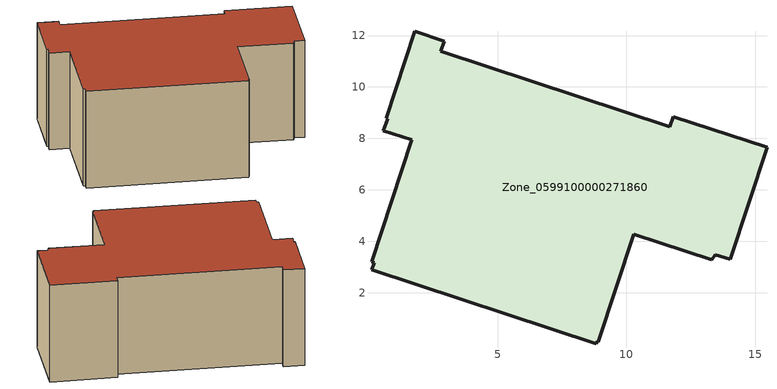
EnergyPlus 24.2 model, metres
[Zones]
Zone_0599100000271860
 floor ground (C_G): 8.91,0.1 8.86,0.11 8.83,0.02 0.11,2.9 0.2,3.17 0.09,3.21 1.65,7.94 0.56,8.3 0.72,8.77 0.66,8.79 1.77,12.17 2.92,11.78 2.79,11.38 11.68,8.45 11.81,8.85 15.46,7.65 14.03,3.3 13.45,3.48 13.32,3.28 10.29,4.28 z0
 wall outside (C_F): 2.79,11.38 2.92,11.78 1.77,12.17 0.66,8.79 0.72,8.77 0.56,8.3 1.65,7.94 0.09,3.21 0.2,3.17 0.11,2.9 8.83,0.02 8.86,0.11 8.91,0.1 10.29,4.28 13.32,3.28 13.45,3.48 14.03,3.3 15.46,7.65 11.81,8.85 11.68,8.45 2.79,11.38 z0:5.96
 roof outside (C_R): 10.29,4.28 13.32,3.28 13.45,3.48 14.03,3.3 15.46,7.65 11.81,8.85 11.68,8.45 2.79,11.38 2.92,11.78 1.77,12.17 0.66,8.79 0.72,8.77 0.56,8.3 1.65,7.94 0.09,3.21 0.2,3.17 0.11,2.9 8.83,0.02 8.86,0.11 8.91,0.1 z5.96
[BUILDING]
Pand.0599100000271860: North Axis=0; Terrain=City; Loads Convergence Tolerance Value=0.04; Temperature Convergence Tolerance Value=0.4; Solar Distribution=FullExterior; Maximum Number of Warmup Days=25; Minimum Number of Warmup Days=1
[Site:Location]
Rotterdam.The.Hague.AP_ZH_NLD Design_Conditions: Latitude=51.96; Longitude=4.45; Time Zone=1; Elevation=-4.5
[SITE:GROUNDTEMPERATURE:BUILDINGSURFACE]
18, 18, 18, 18, 18, 18, 18, 18, 18, 18, 18, 18
[MATERIAL] Thermal Absorptance=0.9; Solar Absorptance=0.7; Visible Absorptance=0.7
Name | Roughness | Thickness | Conductivity | Density | Specific Heat
G.TC.1975-1991 | MediumSmooth | 0.15 | 0.288461 | 540 | 1210
F.TC.1975-1991 | Rough | 0.3 | 0.230769 | 1920 | 840
R.TC.1975-1991 | MediumRough | 0.2 | 0.153846 | 1500 | 1000
[CONSTRUCTION]
C_G: G.TC.1975-1991
C_F: F.TC.1975-1991
C_R: R.TC.1975-1991
[ZONE]
Zone_0599100000271860: Type=1; Multiplier=1; Ceiling Height=Autocalculate; Volume=Autocalculate; Floor Area=autocalculate; Part of Total Floor Area=Yes
[ZONEINFILTRATION:DESIGNFLOWRATE]
Infil_Zone_0599100000271860: Zone or ZoneList or Space or SpaceList=Zone_0599100000271860; Schedule=AlwaysOn; Design Flow Rate Calculation Method=Flow/Area; Flow Rate per Floor Area=0.003; Constant Term Coefficient=1; Temperature Term Coefficient=0; Velocity Term Coefficient=0; Velocity Squared Term Coefficient=0
[HVACTEMPLATE:ZONE:IDEALLOADSAIRSYSTEM]
Zone_0599100000271860: Maximum Heating Supply Air Temperature=50; Minimum Cooling Supply Air Temperature=13; Maximum Heating Supply Air Humidity Ratio=0.0156; Minimum Cooling Supply Air Humidity Ratio=0.0077; Heating Limit=NoLimit; Cooling Limit=NoLimit; Dehumidification Control Type=ConstantSensibleHeatRatio; Cooling Sensible Heat Ratio=0.7; Dehumidification Setpoint=60; Humidification Control Type=None; Humidification Setpoint=30; Outdoor Air Method=None; Outdoor Air Flow Rate per Person=0.00944; Outdoor Air Flow Rate per Zone Floor Area=0; Outdoor Air Flow Rate per Zone=0; Demand Controlled Ventilation Type=None; Outdoor Air Economizer Type=NoEconomizer; Heat Recovery Type=None; Sensible Heat Recovery Effectiveness=0.7; Latent Heat Recovery Effectiveness=0.65
[ZONECONTROL:THERMOSTAT]
ThermostatControl_Zone_0599100000271860: Zone or ZoneList=Zone_0599100000271860; Control Type Schedule=DualSetpointControlType; Control 1=Thermostat_Zone_0599100000271860; Temperature Difference Between Cutout And Setpoint=0
[THERMOSTATSETPOINT:DUALSETPOINT]
Thermostat_Zone_0599100000271860: Heating Setpoint Temperature Schedule=HeatingSetpoint_Zone_0599100000271860; Cooling Setpoint Temperature Schedule=CoolingSetpoint_Zone_0599100000271860
[SCHEDULE:COMPACT]
HeatingSetpoint_Zone_0599100000271860: Through: 12/31, For: AllDays, Until: 24:00, 21
CoolingSetpoint_Zone_0599100000271860: Through: 12/31, For: AllDays, Until: 24:00, 24
DualSetpointControlType: Through: 12/31, For: AllDays, Until: 24:00, 4
AlwaysOn: Through: 12/31, For: AllDays, Until: 24:00, 1
